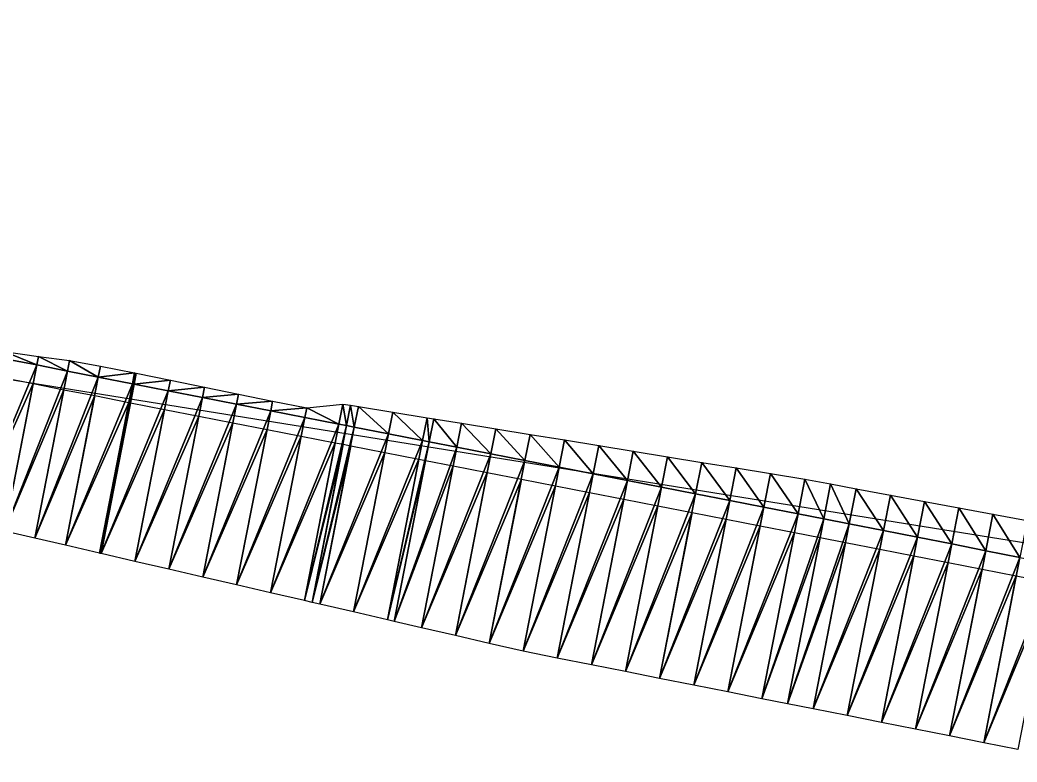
# Model space of a CAD drawing. Header units: metres. Extents: x 1882598 to 1885460, y 3171405 to 3171756.
# Drawn here: x 1884327.96 to 1884356.63, y 3171552.99 to 3171574.32 of the extents above; entities that cross this region are included whole.
import ezdxf

# ---------------------------------------------------------------- set-up
doc = ezdxf.new("R2010")
doc.units = ezdxf.units.M
doc.header["$MEASUREMENT"] = 0
doc.layers.add('00DR-R_HTA_Cl A', color=7, linetype='Continuous', true_color=0xcc0000)
doc.layers.add('Triangles surfaces projet', color=7, linetype='Continuous', true_color=0x848484)

msp = doc.modelspace()

# ---------------------------------------------------------------- linework, layer by layer
at = {"layer": '00DR-R_HTA_Cl A'}
msp.add_polyline3d([(1884474.923, 3171538.231, 151.553), (1884466.633, 3171542.768, 150.231), (1884459.923, 3171543.1, 150.188), (1884455.015, 3171543.499, 150.408), (1884305.041, 3171567.617, 149.86), (1884301.965, 3171568.264, 150.033), (1884294.126, 3171571.412, 150.29), (1884284.148, 3171573.469, 150.247), (1884275.049, 3171575.164, 150.223), (1884267.316, 3171576.703, 150.284), (1884261.119, 3171578.138, 150.314), (1884244.06, 3171583.571, 149.844), (1884240.424, 3171584.486, 149.763), (1884232.902, 3171586.519, 149.756), (1884221.492, 3171588.982, 149.993), (1884219.336, 3171587.253, 149.943), (1884211.396, 3171588.405, 150.219), (1884206.944, 3171589.932, 150.611), (1884143.037, 3171606.619, 149.729), (1884142.069, 3171607.454, 149.847), (1884140.625, 3171609.798, 149.801), (1884140.798, 3171610.401, 149.853)], dxfattribs=at)
at = {"layer": 'Triangles surfaces projet'}
for points in [[(1884328.451, 3171564.4, 150.825), (1884326.543, 3171559.849, 150.938), (1884327.47, 3171564.591, 150.818), (1884328.451, 3171564.4, 150.825)], [(1884328.451, 3171564.4, 150.825), (1884327.47, 3171564.591, 150.818), (1884327.508, 3171564.787, 150.684), (1884328.451, 3171564.4, 150.825)], [(1884328.5, 3171564.649, 150.654), (1884328.451, 3171564.4, 150.825), (1884327.508, 3171564.787, 150.684), (1884328.5, 3171564.649, 150.654)], [(1884328.451, 3171564.4, 150.825), (1884328.5, 3171564.649, 150.654), (1884329.334, 3171564.227, 150.831), (1884328.451, 3171564.4, 150.825)], [(1884329.393, 3171564.526, 150.627), (1884329.334, 3171564.227, 150.831), (1884328.5, 3171564.649, 150.654), (1884329.393, 3171564.526, 150.627)], [(1884329.334, 3171564.227, 150.831), (1884329.393, 3171564.526, 150.627), (1884330.218, 3171564.054, 150.838), (1884329.334, 3171564.227, 150.831)], [(1884330.28, 3171564.37, 150.622), (1884330.218, 3171564.054, 150.838), (1884329.393, 3171564.526, 150.627), (1884330.28, 3171564.37, 150.622)], [(1884326.543, 3171559.849, 150.938), (1884328.451, 3171564.4, 150.825), (1884327.517, 3171559.624, 150.946), (1884326.543, 3171559.849, 150.938)], [(1884328.451, 3171564.4, 150.825), (1884329.334, 3171564.227, 150.831), (1884327.517, 3171559.624, 150.946), (1884328.451, 3171564.4, 150.825)], [(1884327.517, 3171559.624, 150.946), (1884329.334, 3171564.227, 150.831), (1884328.395, 3171559.421, 150.954), (1884327.517, 3171559.624, 150.946)], [(1884329.334, 3171564.227, 150.831), (1884330.218, 3171564.054, 150.838), (1884328.395, 3171559.421, 150.954), (1884329.334, 3171564.227, 150.831)], [(1884330.218, 3171564.054, 150.838), (1884330.28, 3171564.37, 150.622), (1884331.26, 3171564.171, 150.634), (1884330.218, 3171564.054, 150.838)], [(1884328.347, 3171563.864, 151.188), (1884326.543, 3171559.849, 151.288), (1884327.365, 3171564.056, 151.181), (1884328.347, 3171563.864, 151.188)], [(1884330.218, 3171564.054, 150.838), (1884329.272, 3171559.218, 150.961), (1884328.395, 3171559.421, 150.954), (1884330.218, 3171564.054, 150.838)], [(1884330.218, 3171564.054, 150.838), (1884331.199, 3171563.862, 150.845), (1884329.272, 3171559.218, 150.961), (1884330.218, 3171564.054, 150.838)], [(1884331.26, 3171564.171, 150.634), (1884331.199, 3171563.862, 150.845), (1884330.218, 3171564.054, 150.838), (1884331.26, 3171564.171, 150.634)], [(1884331.284, 3171564.166, 150.635), (1884331.199, 3171563.862, 150.845), (1884331.26, 3171564.171, 150.634), (1884331.284, 3171564.166, 150.635)], [(1884331.199, 3171563.862, 150.845), (1884331.284, 3171564.166, 150.635), (1884331.224, 3171563.857, 150.845), (1884331.199, 3171563.862, 150.845)], [(1884331.309, 3171564.161, 150.635), (1884331.224, 3171563.857, 150.845), (1884331.284, 3171564.166, 150.635), (1884331.309, 3171564.161, 150.635)], [(1884331.248, 3171563.853, 150.845), (1884331.224, 3171563.857, 150.845), (1884331.309, 3171564.161, 150.635), (1884331.248, 3171563.853, 150.845)], [(1884331.309, 3171564.161, 150.635), (1884332.289, 3171563.962, 150.647), (1884331.248, 3171563.853, 150.845), (1884331.309, 3171564.161, 150.635)], [(1884332.289, 3171563.962, 150.647), (1884332.23, 3171563.661, 150.852), (1884331.248, 3171563.853, 150.845), (1884332.289, 3171563.962, 150.647)], [(1884332.23, 3171563.661, 150.852), (1884332.289, 3171563.962, 150.647), (1884333.269, 3171563.763, 150.659), (1884332.23, 3171563.661, 150.852)], [(1884328.347, 3171563.864, 151.188), (1884327.517, 3171559.624, 151.296), (1884326.543, 3171559.849, 151.288), (1884328.347, 3171563.864, 151.188)], [(1884329.23, 3171563.691, 151.195), (1884327.517, 3171559.624, 151.296), (1884328.347, 3171563.864, 151.188), (1884329.23, 3171563.691, 151.195)], [(1884328.395, 3171559.421, 151.304), (1884327.517, 3171559.624, 151.296), (1884329.23, 3171563.691, 151.195), (1884328.395, 3171559.421, 151.304)], [(1884330.113, 3171563.519, 151.201), (1884328.395, 3171559.421, 151.304), (1884329.23, 3171563.691, 151.195), (1884330.113, 3171563.519, 151.201)], [(1884329.272, 3171559.218, 150.961), (1884331.199, 3171563.862, 150.845), (1884330.247, 3171558.993, 150.969), (1884329.272, 3171559.218, 150.961)], [(1884331.224, 3171563.857, 150.845), (1884330.247, 3171558.993, 150.969), (1884331.199, 3171563.862, 150.845), (1884331.224, 3171563.857, 150.845)], [(1884330.271, 3171558.987, 150.969), (1884330.247, 3171558.993, 150.969), (1884331.224, 3171563.857, 150.845), (1884330.271, 3171558.987, 150.969)], [(1884330.271, 3171558.987, 150.969), (1884331.224, 3171563.857, 150.845), (1884331.248, 3171563.853, 150.845), (1884330.271, 3171558.987, 150.969)], [(1884330.296, 3171558.981, 150.969), (1884330.271, 3171558.987, 150.969), (1884331.248, 3171563.853, 150.845), (1884330.296, 3171558.981, 150.969)], [(1884330.296, 3171558.981, 150.969), (1884331.248, 3171563.853, 150.845), (1884332.23, 3171563.661, 150.852), (1884330.296, 3171558.981, 150.969)], [(1884332.23, 3171563.661, 150.852), (1884331.271, 3171558.756, 150.977), (1884330.296, 3171558.981, 150.969), (1884332.23, 3171563.661, 150.852)], [(1884331.271, 3171558.756, 150.977), (1884332.23, 3171563.661, 150.852), (1884333.211, 3171563.469, 150.859), (1884331.271, 3171558.756, 150.977)], [(1884332.23, 3171563.661, 150.852), (1884333.269, 3171563.763, 150.659), (1884333.211, 3171563.469, 150.859), (1884332.23, 3171563.661, 150.852)], [(1884333.211, 3171563.469, 150.859), (1884333.269, 3171563.763, 150.659), (1884334.249, 3171563.564, 150.671), (1884333.211, 3171563.469, 150.859)], [(1884329.272, 3171559.218, 151.311), (1884328.395, 3171559.421, 151.304), (1884330.113, 3171563.519, 151.201), (1884329.272, 3171559.218, 151.311)], [(1884331.094, 3171563.327, 151.208), (1884329.272, 3171559.218, 151.311), (1884330.113, 3171563.519, 151.201), (1884331.094, 3171563.327, 151.208)], [(1884332.245, 3171558.531, 150.985), (1884331.271, 3171558.756, 150.977), (1884333.211, 3171563.469, 150.859), (1884332.245, 3171558.531, 150.985)], [(1884333.211, 3171563.469, 150.859), (1884334.192, 3171563.277, 150.867), (1884332.245, 3171558.531, 150.985), (1884333.211, 3171563.469, 150.859)], [(1884334.249, 3171563.564, 150.671), (1884334.192, 3171563.277, 150.867), (1884333.211, 3171563.469, 150.859), (1884334.249, 3171563.564, 150.671)], [(1884335.229, 3171563.365, 150.683), (1884334.192, 3171563.277, 150.867), (1884334.249, 3171563.564, 150.671), (1884335.229, 3171563.365, 150.683)], [(1884334.192, 3171563.277, 150.867), (1884335.229, 3171563.365, 150.683), (1884335.174, 3171563.085, 150.874), (1884334.192, 3171563.277, 150.867)], [(1884336.209, 3171563.166, 150.695), (1884335.174, 3171563.085, 150.874), (1884335.229, 3171563.365, 150.683), (1884336.209, 3171563.166, 150.695)], [(1884331.094, 3171563.327, 151.208), (1884330.247, 3171558.993, 151.319), (1884329.272, 3171559.218, 151.311), (1884331.094, 3171563.327, 151.208)], [(1884331.119, 3171563.322, 151.209), (1884330.247, 3171558.993, 151.319), (1884331.094, 3171563.327, 151.208), (1884331.119, 3171563.322, 151.209)], [(1884331.119, 3171563.322, 151.209), (1884330.271, 3171558.987, 151.319), (1884330.247, 3171558.993, 151.319), (1884331.119, 3171563.322, 151.209)], [(1884330.271, 3171558.987, 151.319), (1884331.119, 3171563.322, 151.209), (1884331.144, 3171563.317, 151.209), (1884330.271, 3171558.987, 151.319)], [(1884331.144, 3171563.317, 151.209), (1884330.296, 3171558.981, 151.319), (1884330.271, 3171558.987, 151.319), (1884331.144, 3171563.317, 151.209)], [(1884332.125, 3171563.125, 151.216), (1884330.296, 3171558.981, 151.319), (1884331.144, 3171563.317, 151.209), (1884332.125, 3171563.125, 151.216)], [(1884332.125, 3171563.125, 151.216), (1884331.271, 3171558.756, 151.327), (1884330.296, 3171558.981, 151.319), (1884332.125, 3171563.125, 151.216)], [(1884333.106, 3171562.933, 151.223), (1884331.271, 3171558.756, 151.327), (1884332.125, 3171563.125, 151.216), (1884333.106, 3171562.933, 151.223)], [(1884333.22, 3171558.305, 150.993), (1884332.245, 3171558.531, 150.985), (1884334.192, 3171563.277, 150.867), (1884333.22, 3171558.305, 150.993)], [(1884335.174, 3171563.085, 150.874), (1884333.22, 3171558.305, 150.993), (1884334.192, 3171563.277, 150.867), (1884335.174, 3171563.085, 150.874)], [(1884333.22, 3171558.305, 150.993), (1884335.174, 3171563.085, 150.874), (1884334.195, 3171558.08, 151.001), (1884333.22, 3171558.305, 150.993)], [(1884335.174, 3171563.085, 150.874), (1884336.155, 3171562.893, 150.881), (1884334.195, 3171558.08, 151.001), (1884335.174, 3171563.085, 150.874)], [(1884336.155, 3171562.893, 150.881), (1884335.174, 3171563.085, 150.874), (1884336.209, 3171563.166, 150.695), (1884336.155, 3171562.893, 150.881)], [(1884336.209, 3171563.166, 150.695), (1884337.137, 3171562.701, 150.888), (1884336.155, 3171562.893, 150.881), (1884336.209, 3171563.166, 150.695)], [(1884337.137, 3171562.701, 150.888), (1884336.209, 3171563.166, 150.695), (1884337.249, 3171563.277, 150.496), (1884337.137, 3171562.701, 150.888)], [(1884337.249, 3171563.277, 150.496), (1884337.358, 3171562.658, 150.89), (1884337.137, 3171562.701, 150.888), (1884337.249, 3171563.277, 150.496)], [(1884337.249, 3171563.277, 150.496), (1884337.472, 3171563.241, 150.493), (1884337.358, 3171562.658, 150.89), (1884337.249, 3171563.277, 150.496)], [(1884337.358, 3171562.658, 150.89), (1884337.472, 3171563.241, 150.493), (1884337.578, 3171562.615, 150.891), (1884337.358, 3171562.658, 150.89)], [(1884337.472, 3171563.241, 150.493), (1884337.694, 3171563.205, 150.49), (1884337.578, 3171562.615, 150.891), (1884337.472, 3171563.241, 150.493)], [(1884338.56, 3171562.423, 150.898), (1884337.578, 3171562.615, 150.891), (1884337.694, 3171563.205, 150.49), (1884338.56, 3171562.423, 150.898)], [(1884338.681, 3171563.045, 150.475), (1884338.56, 3171562.423, 150.898), (1884337.694, 3171563.205, 150.49), (1884338.681, 3171563.045, 150.475)], [(1884333.106, 3171562.933, 151.223), (1884332.245, 3171558.531, 151.335), (1884331.271, 3171558.756, 151.327), (1884333.106, 3171562.933, 151.223)], [(1884334.088, 3171562.742, 151.23), (1884332.245, 3171558.531, 151.335), (1884333.106, 3171562.933, 151.223), (1884334.088, 3171562.742, 151.23)], [(1884336.155, 3171562.893, 150.881), (1884335.17, 3171557.854, 151.009), (1884334.195, 3171558.08, 151.001), (1884336.155, 3171562.893, 150.881)], [(1884336.155, 3171562.893, 150.881), (1884337.137, 3171562.701, 150.888), (1884335.17, 3171557.854, 151.009), (1884336.155, 3171562.893, 150.881)], [(1884338.56, 3171562.423, 150.898), (1884338.681, 3171563.045, 150.475), (1884339.541, 3171562.231, 150.906), (1884338.56, 3171562.423, 150.898)], [(1884339.541, 3171562.231, 150.906), (1884338.681, 3171563.045, 150.475), (1884339.669, 3171562.886, 150.46), (1884339.541, 3171562.231, 150.906)], [(1884339.541, 3171562.231, 150.906), (1884339.669, 3171562.886, 150.46), (1884339.732, 3171562.194, 150.907), (1884339.541, 3171562.231, 150.906)], [(1884339.669, 3171562.886, 150.46), (1884339.861, 3171562.855, 150.457), (1884339.732, 3171562.194, 150.907), (1884339.669, 3171562.886, 150.46)], [(1884339.861, 3171562.855, 150.457), (1884340.523, 3171562.039, 150.913), (1884339.732, 3171562.194, 150.907), (1884339.861, 3171562.855, 150.457)], [(1884340.523, 3171562.039, 150.913), (1884339.861, 3171562.855, 150.457), (1884340.657, 3171562.726, 150.446), (1884340.523, 3171562.039, 150.913)], [(1884333.22, 3171558.305, 151.343), (1884332.245, 3171558.531, 151.335), (1884334.088, 3171562.742, 151.23), (1884333.22, 3171558.305, 151.343)], [(1884335.069, 3171562.55, 151.237), (1884333.22, 3171558.305, 151.343), (1884334.088, 3171562.742, 151.23), (1884335.069, 3171562.55, 151.237)], [(1884335.069, 3171562.55, 151.237), (1884334.195, 3171558.08, 151.351), (1884333.22, 3171558.305, 151.343), (1884335.069, 3171562.55, 151.237)], [(1884336.051, 3171562.358, 151.245), (1884334.195, 3171558.08, 151.351), (1884335.069, 3171562.55, 151.237), (1884336.051, 3171562.358, 151.245)], [(1884337.137, 3171562.701, 150.888), (1884336.145, 3171557.629, 151.017), (1884335.17, 3171557.854, 151.009), (1884337.137, 3171562.701, 150.888)], [(1884336.145, 3171557.629, 151.017), (1884337.137, 3171562.701, 150.888), (1884337.358, 3171562.658, 150.89), (1884336.145, 3171557.629, 151.017)], [(1884336.364, 3171557.578, 151.019), (1884336.145, 3171557.629, 151.017), (1884337.358, 3171562.658, 150.89), (1884336.364, 3171557.578, 151.019)], [(1884336.364, 3171557.578, 151.019), (1884337.358, 3171562.658, 150.89), (1884337.578, 3171562.615, 150.891), (1884336.364, 3171557.578, 151.019)], [(1884336.584, 3171557.527, 151.021), (1884336.364, 3171557.578, 151.019), (1884337.578, 3171562.615, 150.891), (1884336.584, 3171557.527, 151.021)], [(1884338.56, 3171562.423, 150.898), (1884336.584, 3171557.527, 151.021), (1884337.578, 3171562.615, 150.891), (1884338.56, 3171562.423, 150.898)], [(1884341.504, 3171561.847, 150.92), (1884340.523, 3171562.039, 150.913), (1884340.657, 3171562.726, 150.446), (1884341.504, 3171561.847, 150.92)], [(1884341.645, 3171562.566, 150.431), (1884341.504, 3171561.847, 150.92), (1884340.657, 3171562.726, 150.446), (1884341.645, 3171562.566, 150.431)], [(1884341.645, 3171562.566, 150.431), (1884342.485, 3171561.655, 150.926), (1884341.504, 3171561.847, 150.92), (1884341.645, 3171562.566, 150.431)], [(1884342.485, 3171561.655, 150.926), (1884341.645, 3171562.566, 150.431), (1884342.632, 3171562.406, 150.416), (1884342.485, 3171561.655, 150.926)], [(1884335.17, 3171557.854, 151.359), (1884334.195, 3171558.08, 151.351), (1884336.051, 3171562.358, 151.245), (1884335.17, 3171557.854, 151.359)], [(1884337.032, 3171562.166, 151.252), (1884335.17, 3171557.854, 151.359), (1884336.051, 3171562.358, 151.245), (1884337.032, 3171562.166, 151.252)], [(1884337.558, 3171557.302, 151.029), (1884336.584, 3171557.527, 151.021), (1884338.56, 3171562.423, 150.898), (1884337.558, 3171557.302, 151.029)], [(1884337.558, 3171557.302, 151.029), (1884338.56, 3171562.423, 150.898), (1884339.541, 3171562.231, 150.906), (1884337.558, 3171557.302, 151.029)], [(1884338.533, 3171557.077, 151.037), (1884337.558, 3171557.302, 151.029), (1884339.541, 3171562.231, 150.906), (1884338.533, 3171557.077, 151.037)], [(1884338.533, 3171557.077, 151.037), (1884339.541, 3171562.231, 150.906), (1884339.732, 3171562.194, 150.907), (1884338.533, 3171557.077, 151.037)], [(1884342.485, 3171561.655, 150.926), (1884342.632, 3171562.406, 150.416), (1884343.467, 3171561.463, 150.933), (1884342.485, 3171561.655, 150.926)], [(1884342.632, 3171562.406, 150.416), (1884343.62, 3171562.245, 150.401), (1884343.467, 3171561.463, 150.933), (1884342.632, 3171562.406, 150.416)], [(1884344.448, 3171561.271, 150.939), (1884343.467, 3171561.463, 150.933), (1884343.62, 3171562.245, 150.401), (1884344.448, 3171561.271, 150.939)], [(1884344.607, 3171562.085, 150.386), (1884344.448, 3171561.271, 150.939), (1884343.62, 3171562.245, 150.401), (1884344.607, 3171562.085, 150.386)], [(1884336.145, 3171557.629, 151.367), (1884335.17, 3171557.854, 151.359), (1884337.032, 3171562.166, 151.252), (1884336.145, 3171557.629, 151.367)], [(1884337.253, 3171562.123, 151.253), (1884336.145, 3171557.629, 151.367), (1884337.032, 3171562.166, 151.252), (1884337.253, 3171562.123, 151.253)], [(1884336.364, 3171557.578, 151.369), (1884336.145, 3171557.629, 151.367), (1884337.253, 3171562.123, 151.253), (1884336.364, 3171557.578, 151.369)], [(1884337.474, 3171562.079, 151.255), (1884336.364, 3171557.578, 151.369), (1884337.253, 3171562.123, 151.253), (1884337.474, 3171562.079, 151.255)], [(1884336.584, 3171557.527, 151.371), (1884336.364, 3171557.578, 151.369), (1884337.474, 3171562.079, 151.255), (1884336.584, 3171557.527, 151.371)], [(1884338.455, 3171561.888, 151.262), (1884336.584, 3171557.527, 151.371), (1884337.474, 3171562.079, 151.255), (1884338.455, 3171561.888, 151.262)], [(1884339.732, 3171562.194, 150.907), (1884338.723, 3171557.033, 151.038), (1884338.533, 3171557.077, 151.037), (1884339.732, 3171562.194, 150.907)], [(1884340.523, 3171562.039, 150.913), (1884338.723, 3171557.033, 151.038), (1884339.732, 3171562.194, 150.907), (1884340.523, 3171562.039, 150.913)], [(1884339.508, 3171556.851, 151.045), (1884338.723, 3171557.033, 151.038), (1884340.523, 3171562.039, 150.913), (1884339.508, 3171556.851, 151.045)], [(1884340.523, 3171562.039, 150.913), (1884341.504, 3171561.847, 150.92), (1884339.508, 3171556.851, 151.045), (1884340.523, 3171562.039, 150.913)], [(1884345.43, 3171561.079, 150.946), (1884344.448, 3171561.271, 150.939), (1884344.607, 3171562.085, 150.386), (1884345.43, 3171561.079, 150.946)], [(1884345.43, 3171561.079, 150.946), (1884344.607, 3171562.085, 150.386), (1884345.595, 3171561.924, 150.371), (1884345.43, 3171561.079, 150.946)], [(1884337.558, 3171557.302, 151.379), (1884336.584, 3171557.527, 151.371), (1884338.455, 3171561.888, 151.262), (1884337.558, 3171557.302, 151.379)], [(1884339.436, 3171561.696, 151.269), (1884337.558, 3171557.302, 151.379), (1884338.455, 3171561.888, 151.262), (1884339.436, 3171561.696, 151.269)], [(1884338.533, 3171557.077, 151.387), (1884337.558, 3171557.302, 151.379), (1884339.436, 3171561.696, 151.269), (1884338.533, 3171557.077, 151.387)], [(1884339.627, 3171561.658, 151.271), (1884338.533, 3171557.077, 151.387), (1884339.436, 3171561.696, 151.269), (1884339.627, 3171561.658, 151.271)], [(1884338.723, 3171557.033, 151.388), (1884338.533, 3171557.077, 151.387), (1884339.627, 3171561.658, 151.271), (1884338.723, 3171557.033, 151.388)], [(1884340.418, 3171561.504, 151.276), (1884338.723, 3171557.033, 151.388), (1884339.627, 3171561.658, 151.271), (1884340.418, 3171561.504, 151.276)], [(1884341.504, 3171561.847, 150.92), (1884340.483, 3171556.626, 151.053), (1884339.508, 3171556.851, 151.045), (1884341.504, 3171561.847, 150.92)], [(1884342.485, 3171561.655, 150.926), (1884340.483, 3171556.626, 151.053), (1884341.504, 3171561.847, 150.92), (1884342.485, 3171561.655, 150.926)], [(1884342.485, 3171561.655, 150.926), (1884341.458, 3171556.4, 151.06), (1884340.483, 3171556.626, 151.053), (1884342.485, 3171561.655, 150.926)], [(1884341.458, 3171556.4, 151.06), (1884342.485, 3171561.655, 150.926), (1884343.467, 3171561.463, 150.933), (1884341.458, 3171556.4, 151.06)], [(1884345.43, 3171561.079, 150.946), (1884345.595, 3171561.924, 150.371), (1884346.411, 3171560.888, 150.952), (1884345.43, 3171561.079, 150.946)], [(1884346.582, 3171561.763, 150.356), (1884346.411, 3171560.888, 150.952), (1884345.595, 3171561.924, 150.371), (1884346.582, 3171561.763, 150.356)], [(1884347.392, 3171560.696, 150.958), (1884346.411, 3171560.888, 150.952), (1884346.582, 3171561.763, 150.356), (1884347.392, 3171560.696, 150.958)], [(1884347.57, 3171561.602, 150.341), (1884347.392, 3171560.696, 150.958), (1884346.582, 3171561.763, 150.356), (1884347.57, 3171561.602, 150.341)], [(1884339.508, 3171556.851, 151.395), (1884338.723, 3171557.033, 151.388), (1884340.418, 3171561.504, 151.276), (1884339.508, 3171556.851, 151.395)], [(1884341.399, 3171561.312, 151.283), (1884339.508, 3171556.851, 151.395), (1884340.418, 3171561.504, 151.276), (1884341.399, 3171561.312, 151.283)], [(1884342.433, 3171556.175, 151.068), (1884341.458, 3171556.4, 151.06), (1884343.467, 3171561.463, 150.933), (1884342.433, 3171556.175, 151.068)], [(1884342.433, 3171556.175, 151.068), (1884343.467, 3171561.463, 150.933), (1884344.448, 3171561.271, 150.939), (1884342.433, 3171556.175, 151.068)], [(1884348.374, 3171560.504, 150.964), (1884347.392, 3171560.696, 150.958), (1884347.57, 3171561.602, 150.341), (1884348.374, 3171560.504, 150.964)], [(1884347.57, 3171561.602, 150.341), (1884348.557, 3171561.441, 150.326), (1884348.374, 3171560.504, 150.964), (1884347.57, 3171561.602, 150.341)], [(1884348.374, 3171560.504, 150.964), (1884348.557, 3171561.441, 150.326), (1884349.355, 3171560.312, 150.969), (1884348.374, 3171560.504, 150.964)], [(1884349.355, 3171560.312, 150.969), (1884348.557, 3171561.441, 150.326), (1884349.545, 3171561.28, 150.311), (1884349.355, 3171560.312, 150.969)], [(1884340.483, 3171556.626, 151.403), (1884339.508, 3171556.851, 151.395), (1884341.399, 3171561.312, 151.283), (1884340.483, 3171556.626, 151.403)], [(1884342.381, 3171561.12, 151.29), (1884340.483, 3171556.626, 151.403), (1884341.399, 3171561.312, 151.283), (1884342.381, 3171561.12, 151.29)], [(1884341.458, 3171556.4, 151.41), (1884340.483, 3171556.626, 151.403), (1884342.381, 3171561.12, 151.29), (1884341.458, 3171556.4, 151.41)], [(1884343.362, 3171560.928, 151.297), (1884341.458, 3171556.4, 151.41), (1884342.381, 3171561.12, 151.29), (1884343.362, 3171560.928, 151.297)], [(1884342.433, 3171556.175, 151.068), (1884344.448, 3171561.271, 150.939), (1884343.413, 3171555.978, 151.074), (1884342.433, 3171556.175, 151.068)], [(1884344.448, 3171561.271, 150.939), (1884345.43, 3171561.079, 150.946), (1884343.413, 3171555.978, 151.074), (1884344.448, 3171561.271, 150.939)], [(1884344.394, 3171555.784, 151.081), (1884343.413, 3171555.978, 151.074), (1884345.43, 3171561.079, 150.946), (1884344.394, 3171555.784, 151.081)], [(1884345.43, 3171561.079, 150.946), (1884346.411, 3171560.888, 150.952), (1884344.394, 3171555.784, 151.081), (1884345.43, 3171561.079, 150.946)], [(1884349.355, 3171560.312, 150.969), (1884349.545, 3171561.28, 150.311), (1884350.337, 3171560.12, 150.975), (1884349.355, 3171560.312, 150.969)], [(1884349.545, 3171561.28, 150.311), (1884350.532, 3171561.118, 150.296), (1884350.337, 3171560.12, 150.975), (1884349.545, 3171561.28, 150.311)], [(1884350.337, 3171560.12, 150.975), (1884350.532, 3171561.118, 150.296), (1884351.073, 3171559.976, 150.979), (1884350.337, 3171560.12, 150.975)], [(1884351.073, 3171559.976, 150.979), (1884350.532, 3171561.118, 150.296), (1884351.27, 3171560.982, 150.294), (1884351.073, 3171559.976, 150.979)], [(1884342.433, 3171556.175, 151.418), (1884341.458, 3171556.4, 151.41), (1884343.362, 3171560.928, 151.297), (1884342.433, 3171556.175, 151.418)], [(1884344.344, 3171560.736, 151.303), (1884342.433, 3171556.175, 151.418), (1884343.362, 3171560.928, 151.297), (1884344.344, 3171560.736, 151.303)], [(1884345.375, 3171555.589, 151.087), (1884344.394, 3171555.784, 151.081), (1884346.411, 3171560.888, 150.952), (1884345.375, 3171555.589, 151.087)], [(1884346.411, 3171560.888, 150.952), (1884347.392, 3171560.696, 150.958), (1884345.375, 3171555.589, 151.087), (1884346.411, 3171560.888, 150.952)], [(1884351.27, 3171560.982, 150.294), (1884351.809, 3171559.832, 150.982), (1884351.073, 3171559.976, 150.979), (1884351.27, 3171560.982, 150.294)], [(1884352.007, 3171560.845, 150.293), (1884351.809, 3171559.832, 150.982), (1884351.27, 3171560.982, 150.294), (1884352.007, 3171560.845, 150.293)], [(1884351.809, 3171559.832, 150.982), (1884352.007, 3171560.845, 150.293), (1884352.79, 3171559.64, 150.987), (1884351.809, 3171559.832, 150.982)], [(1884352.99, 3171560.663, 150.292), (1884352.79, 3171559.64, 150.987), (1884352.007, 3171560.845, 150.293), (1884352.99, 3171560.663, 150.292)], [(1884343.413, 3171555.978, 151.424), (1884342.433, 3171556.175, 151.418), (1884344.344, 3171560.736, 151.303), (1884343.413, 3171555.978, 151.424)], [(1884345.325, 3171560.544, 151.309), (1884343.413, 3171555.978, 151.424), (1884344.344, 3171560.736, 151.303), (1884345.325, 3171560.544, 151.309)], [(1884344.394, 3171555.784, 151.431), (1884343.413, 3171555.978, 151.424), (1884345.325, 3171560.544, 151.309), (1884344.394, 3171555.784, 151.431)], [(1884346.306, 3171560.352, 151.315), (1884344.394, 3171555.784, 151.431), (1884345.325, 3171560.544, 151.309), (1884346.306, 3171560.352, 151.315)], [(1884346.356, 3171555.394, 151.093), (1884345.375, 3171555.589, 151.087), (1884347.392, 3171560.696, 150.958), (1884346.356, 3171555.394, 151.093)], [(1884348.374, 3171560.504, 150.964), (1884346.356, 3171555.394, 151.093), (1884347.392, 3171560.696, 150.958), (1884348.374, 3171560.504, 150.964)], [(1884347.337, 3171555.2, 151.099), (1884346.356, 3171555.394, 151.093), (1884348.374, 3171560.504, 150.964), (1884347.337, 3171555.2, 151.099)], [(1884349.355, 3171560.312, 150.969), (1884347.337, 3171555.2, 151.099), (1884348.374, 3171560.504, 150.964), (1884349.355, 3171560.312, 150.969)], [(1884353.772, 3171559.448, 150.992), (1884352.79, 3171559.64, 150.987), (1884352.99, 3171560.663, 150.292), (1884353.772, 3171559.448, 150.992)], [(1884353.973, 3171560.48, 150.291), (1884353.772, 3171559.448, 150.992), (1884352.99, 3171560.663, 150.292), (1884353.973, 3171560.48, 150.291)], [(1884345.375, 3171555.589, 151.437), (1884344.394, 3171555.784, 151.431), (1884346.306, 3171560.352, 151.315), (1884345.375, 3171555.589, 151.437)], [(1884347.288, 3171560.16, 151.321), (1884345.375, 3171555.589, 151.437), (1884346.306, 3171560.352, 151.315), (1884347.288, 3171560.16, 151.321)], [(1884347.337, 3171555.2, 151.099), (1884349.355, 3171560.312, 150.969), (1884348.318, 3171555.005, 151.104), (1884347.337, 3171555.2, 151.099)], [(1884349.355, 3171560.312, 150.969), (1884350.337, 3171560.12, 150.975), (1884348.318, 3171555.005, 151.104), (1884349.355, 3171560.312, 150.969)], [(1884354.753, 3171559.256, 150.997), (1884353.772, 3171559.448, 150.992), (1884353.973, 3171560.48, 150.291), (1884354.753, 3171559.256, 150.997)], [(1884354.753, 3171559.256, 150.997), (1884353.973, 3171560.48, 150.291), (1884354.957, 3171560.297, 150.289), (1884354.753, 3171559.256, 150.997)], [(1884354.957, 3171560.297, 150.289), (1884355.734, 3171559.064, 151.002), (1884354.753, 3171559.256, 150.997), (1884354.957, 3171560.297, 150.289)], [(1884355.734, 3171559.064, 151.002), (1884354.957, 3171560.297, 150.289), (1884355.94, 3171560.114, 150.288), (1884355.734, 3171559.064, 151.002)], [(1884346.356, 3171555.394, 151.443), (1884345.375, 3171555.589, 151.437), (1884347.288, 3171560.16, 151.321), (1884346.356, 3171555.394, 151.443)], [(1884348.269, 3171559.968, 151.327), (1884346.356, 3171555.394, 151.443), (1884347.288, 3171560.16, 151.321), (1884348.269, 3171559.968, 151.327)], [(1884347.337, 3171555.2, 151.449), (1884346.356, 3171555.394, 151.443), (1884348.269, 3171559.968, 151.327), (1884347.337, 3171555.2, 151.449)], [(1884349.251, 3171559.777, 151.333), (1884347.337, 3171555.2, 151.449), (1884348.269, 3171559.968, 151.327), (1884349.251, 3171559.777, 151.333)], [(1884350.337, 3171560.12, 150.975), (1884349.298, 3171554.81, 151.11), (1884348.318, 3171555.005, 151.104), (1884350.337, 3171560.12, 150.975)], [(1884349.298, 3171554.81, 151.11), (1884350.337, 3171560.12, 150.975), (1884351.073, 3171559.976, 150.979), (1884349.298, 3171554.81, 151.11)], [(1884349.298, 3171554.81, 151.11), (1884351.073, 3171559.976, 150.979), (1884350.034, 3171554.664, 151.114), (1884349.298, 3171554.81, 151.11)], [(1884350.034, 3171554.664, 151.114), (1884351.073, 3171559.976, 150.979), (1884351.809, 3171559.832, 150.982), (1884350.034, 3171554.664, 151.114)], [(1884355.94, 3171560.114, 150.288), (1884356.716, 3171558.872, 151.006), (1884355.734, 3171559.064, 151.002), (1884355.94, 3171560.114, 150.288)], [(1884356.923, 3171559.931, 150.286), (1884356.716, 3171558.872, 151.006), (1884355.94, 3171560.114, 150.288), (1884356.923, 3171559.931, 150.286)], [(1884348.318, 3171555.005, 151.454), (1884347.337, 3171555.2, 151.449), (1884349.251, 3171559.777, 151.333), (1884348.318, 3171555.005, 151.454)], [(1884350.232, 3171559.585, 151.338), (1884348.318, 3171555.005, 151.454), (1884349.251, 3171559.777, 151.333), (1884350.232, 3171559.585, 151.338)], [(1884350.034, 3171554.664, 151.114), (1884351.809, 3171559.832, 150.982), (1884350.77, 3171554.518, 151.118), (1884350.034, 3171554.664, 151.114)], [(1884350.77, 3171554.518, 151.118), (1884351.809, 3171559.832, 150.982), (1884352.79, 3171559.64, 150.987), (1884350.77, 3171554.518, 151.118)], [(1884351.751, 3171554.323, 151.123), (1884350.77, 3171554.518, 151.118), (1884352.79, 3171559.64, 150.987), (1884351.751, 3171554.323, 151.123)], [(1884351.751, 3171554.323, 151.123), (1884352.79, 3171559.64, 150.987), (1884353.772, 3171559.448, 150.992), (1884351.751, 3171554.323, 151.123)], [(1884349.298, 3171554.81, 151.46), (1884348.318, 3171555.005, 151.454), (1884350.232, 3171559.585, 151.338), (1884349.298, 3171554.81, 151.46)], [(1884350.968, 3171559.441, 151.342), (1884349.298, 3171554.81, 151.46), (1884350.232, 3171559.585, 151.338), (1884350.968, 3171559.441, 151.342)], [(1884350.034, 3171554.664, 151.464), (1884349.298, 3171554.81, 151.46), (1884350.968, 3171559.441, 151.342), (1884350.034, 3171554.664, 151.464)], [(1884351.704, 3171559.297, 151.346), (1884350.034, 3171554.664, 151.464), (1884350.968, 3171559.441, 151.342), (1884351.704, 3171559.297, 151.346)], [(1884352.731, 3171554.129, 151.128), (1884351.751, 3171554.323, 151.123), (1884353.772, 3171559.448, 150.992), (1884352.731, 3171554.129, 151.128)], [(1884353.772, 3171559.448, 150.992), (1884354.753, 3171559.256, 150.997), (1884352.731, 3171554.129, 151.128), (1884353.772, 3171559.448, 150.992)], [(1884350.034, 3171554.664, 151.464), (1884351.704, 3171559.297, 151.346), (1884350.77, 3171554.518, 151.468), (1884350.034, 3171554.664, 151.464)], [(1884352.686, 3171559.105, 151.351), (1884350.77, 3171554.518, 151.468), (1884351.704, 3171559.297, 151.346), (1884352.686, 3171559.105, 151.351)], [(1884350.77, 3171554.518, 151.468), (1884352.686, 3171559.105, 151.351), (1884351.751, 3171554.323, 151.473), (1884350.77, 3171554.518, 151.468)], [(1884353.667, 3171558.913, 151.356), (1884351.751, 3171554.323, 151.473), (1884352.686, 3171559.105, 151.351), (1884353.667, 3171558.913, 151.356)], [(1884352.731, 3171554.129, 151.128), (1884354.753, 3171559.256, 150.997), (1884353.712, 3171553.934, 151.133), (1884352.731, 3171554.129, 151.128)], [(1884353.712, 3171553.934, 151.133), (1884354.753, 3171559.256, 150.997), (1884355.734, 3171559.064, 151.002), (1884353.712, 3171553.934, 151.133)], [(1884354.693, 3171553.739, 151.137), (1884353.712, 3171553.934, 151.133), (1884355.734, 3171559.064, 151.002), (1884354.693, 3171553.739, 151.137)], [(1884354.693, 3171553.739, 151.137), (1884355.734, 3171559.064, 151.002), (1884356.716, 3171558.872, 151.006), (1884354.693, 3171553.739, 151.137)], [(1884351.751, 3171554.323, 151.473), (1884353.667, 3171558.913, 151.356), (1884352.731, 3171554.129, 151.478), (1884351.751, 3171554.323, 151.473)], [(1884354.648, 3171558.721, 151.361), (1884352.731, 3171554.129, 151.478), (1884353.667, 3171558.913, 151.356), (1884354.648, 3171558.721, 151.361)], [(1884355.674, 3171553.545, 151.142), (1884354.693, 3171553.739, 151.137), (1884356.716, 3171558.872, 151.006), (1884355.674, 3171553.545, 151.142)], [(1884357.697, 3171558.681, 151.01), (1884355.674, 3171553.545, 151.142), (1884356.716, 3171558.872, 151.006), (1884357.697, 3171558.681, 151.01)], [(1884352.731, 3171554.129, 151.478), (1884354.648, 3171558.721, 151.361), (1884353.712, 3171553.934, 151.483), (1884352.731, 3171554.129, 151.478)], [(1884355.63, 3171558.529, 151.365), (1884353.712, 3171553.934, 151.483), (1884354.648, 3171558.721, 151.361), (1884355.63, 3171558.529, 151.365)], [(1884353.712, 3171553.934, 151.483), (1884355.63, 3171558.529, 151.365), (1884354.693, 3171553.739, 151.487), (1884353.712, 3171553.934, 151.483)], [(1884356.611, 3171558.337, 151.369), (1884354.693, 3171553.739, 151.487), (1884355.63, 3171558.529, 151.365), (1884356.611, 3171558.337, 151.369)], [(1884355.674, 3171553.545, 151.142), (1884357.697, 3171558.681, 151.01), (1884356.655, 3171553.35, 151.146), (1884355.674, 3171553.545, 151.142)], [(1884354.693, 3171553.739, 151.487), (1884356.611, 3171558.337, 151.369), (1884355.674, 3171553.545, 151.492), (1884354.693, 3171553.739, 151.487)], [(1884357.593, 3171558.145, 151.374), (1884355.674, 3171553.545, 151.492), (1884356.611, 3171558.337, 151.369), (1884357.593, 3171558.145, 151.374)], [(1884357.593, 3171558.145, 151.374), (1884356.655, 3171553.35, 151.496), (1884355.674, 3171553.545, 151.492), (1884357.593, 3171558.145, 151.374)]]:
    msp.add_3dface(points, dxfattribs=at)

doc.saveas('drawing.dxf')
